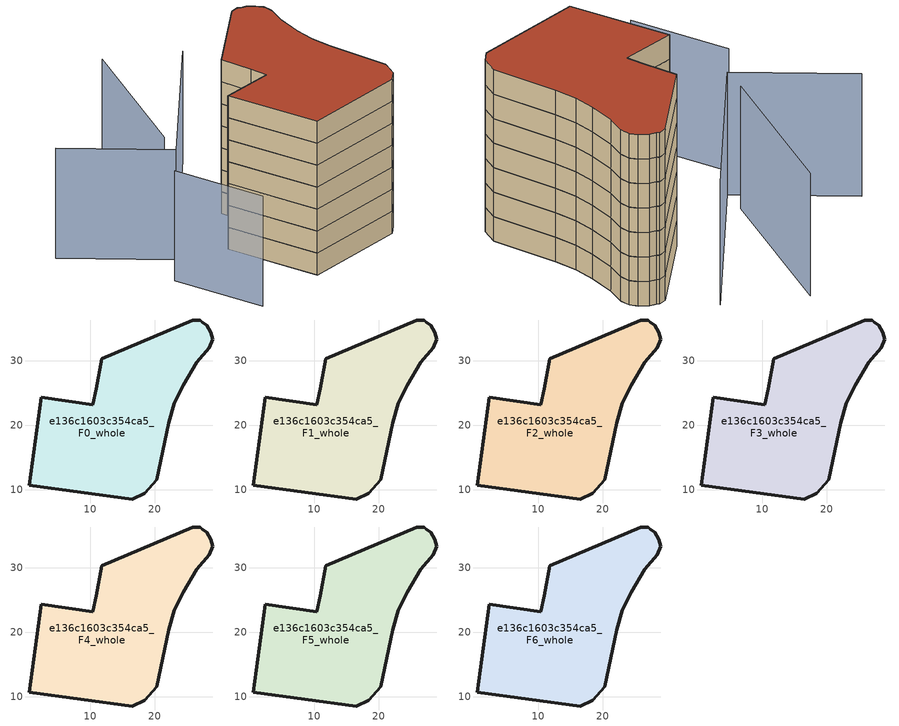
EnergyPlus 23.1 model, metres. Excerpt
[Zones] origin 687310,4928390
e136c1603c354ca5_F0_whole
 floor ground (EU_floor_Construction): 20.32,11.54 22.14,20.38 23.05,23.43 24.4,26.25 26.54,29.79 28.43,32.04 28.96,33.39 28.71,34.46 28.06,35.54 27.34,35.99 27.08,36.3 25.88,36.37 11.8,30.33 10.92,25.71 10.37,23.21 2.34,24.34 0.54,10.67 16.53,8.57 18.47,9.47 z0
 wall outside (EU_wall_Construction): 22.14,20.38 20.32,11.54 18.47,9.47 16.53,8.57 0.54,10.67 2.34,24.34 10.37,23.21 10.92,25.71 11.8,30.33 25.88,36.37 27.08,36.3 27.34,35.99 28.06,35.54 28.71,34.46 28.96,33.39 28.43,32.04 26.54,29.79 24.4,26.25 23.05,23.43 22.14,20.38 z0:3
e136c1603c354ca5_F1_whole
 floor to e136c1603c354ca5_F0_whole (EU_floor_Construction): 20.32,11.54 22.13,20.38 23.04,23.43 24.4,26.25 26.53,29.79 28.42,32.04 28.96,33.39 28.71,34.46 28.06,35.54 27.34,35.99 27.08,36.3 25.88,36.37 11.8,30.33 10.92,25.71 10.37,23.21 2.34,24.34 0.54,10.67 16.52,8.57 18.47,9.47 z3
 wall outside (EU_wall_Construction): 22.14,20.38 20.32,11.54 18.47,9.47 16.53,8.57 0.54,10.67 2.34,24.34 10.37,23.21 10.92,25.71 11.8,30.33 25.88,36.37 27.08,36.3 27.34,35.99 28.06,35.54 28.71,34.46 28.96,33.39 28.43,32.04 26.54,29.79 24.4,26.25 23.05,23.43 22.14,20.38 z3:6
e136c1603c354ca5_F2_whole
 floor to e136c1603c354ca5_F1_whole (EU_floor_Construction): 20.32,11.54 22.13,20.38 23.04,23.43 24.4,26.25 26.53,29.79 28.42,32.04 28.96,33.39 28.71,34.46 28.06,35.54 27.34,35.99 27.08,36.3 25.88,36.37 11.8,30.33 10.92,25.71 10.37,23.21 2.34,24.34 0.54,10.67 16.52,8.57 18.47,9.47 z6
 wall outside (EU_wall_Construction): 22.14,20.38 20.32,11.54 18.47,9.47 16.53,8.57 0.54,10.67 2.34,24.34 10.37,23.21 10.92,25.71 11.8,30.33 25.88,36.37 27.08,36.3 27.34,35.99 28.06,35.54 28.71,34.46 28.96,33.39 28.43,32.04 26.54,29.79 24.4,26.25 23.05,23.43 22.14,20.38 z6:9
e136c1603c354ca5_F3_whole
 floor to e136c1603c354ca5_F2_whole (EU_floor_Construction): 20.32,11.54 22.13,20.38 23.04,23.43 24.4,26.25 26.53,29.79 28.42,32.04 28.96,33.39 28.71,34.46 28.06,35.54 27.34,35.99 27.08,36.3 25.88,36.37 11.8,30.33 10.92,25.71 10.37,23.21 2.34,24.34 0.54,10.67 16.52,8.57 18.47,9.47 z9
 wall outside (EU_wall_Construction): 22.14,20.38 20.32,11.54 18.47,9.47 16.53,8.57 0.54,10.67 2.34,24.34 10.37,23.21 10.92,25.71 11.8,30.33 25.88,36.37 27.08,36.3 27.34,35.99 28.06,35.54 28.71,34.46 28.96,33.39 28.43,32.04 26.54,29.79 24.4,26.25 23.05,23.43 22.14,20.38 z9:12
e136c1603c354ca5_F4_whole
 floor to e136c1603c354ca5_F3_whole (EU_floor_Construction): 20.32,11.54 22.13,20.38 23.04,23.43 24.4,26.25 26.53,29.79 28.42,32.04 28.96,33.39 28.71,34.46 28.06,35.54 27.34,35.99 27.08,36.3 25.88,36.37 11.8,30.33 10.92,25.71 10.37,23.21 2.34,24.34 0.54,10.67 16.52,8.57 18.47,9.47 z12
 wall outside (EU_wall_Construction): 22.14,20.38 20.32,11.54 18.47,9.47 16.53,8.57 0.54,10.67 2.34,24.34 10.37,23.21 10.92,25.71 11.8,30.33 25.88,36.37 27.08,36.3 27.34,35.99 28.06,35.54 28.71,34.46 28.96,33.39 28.43,32.04 26.54,29.79 24.4,26.25 23.05,23.43 22.14,20.38 z12:15
e136c1603c354ca5_F5_whole
 floor to e136c1603c354ca5_F4_whole (EU_floor_Construction): 20.32,11.54 22.13,20.38 23.04,23.43 24.4,26.25 26.53,29.79 28.42,32.04 28.96,33.39 28.71,34.46 28.06,35.54 27.34,35.99 27.08,36.3 25.88,36.37 11.8,30.33 10.92,25.71 10.37,23.21 2.34,24.34 0.54,10.67 16.52,8.57 18.47,9.47 z15
 wall outside (EU_wall_Construction): 22.14,20.38 20.32,11.54 18.47,9.47 16.53,8.57 0.54,10.67 2.34,24.34 10.37,23.21 10.92,25.71 11.8,30.33 25.88,36.37 27.08,36.3 27.34,35.99 28.06,35.54 28.71,34.46 28.96,33.39 28.43,32.04 26.54,29.79 24.4,26.25 23.05,23.43 22.14,20.38 z15:18
e136c1603c354ca5_F6_whole
 floor to e136c1603c354ca5_F5_whole (EU_floor_Construction): 20.32,11.54 22.13,20.38 23.04,23.43 24.4,26.25 26.53,29.79 28.42,32.04 28.96,33.39 28.71,34.46 28.06,35.54 27.34,35.99 27.08,36.3 25.88,36.37 11.8,30.33 10.92,25.71 10.37,23.21 2.34,24.34 0.54,10.67 16.52,8.57 18.47,9.47 z18
 wall outside (EU_wall_Construction): 22.14,20.38 20.32,11.54 18.47,9.47 16.53,8.57 0.54,10.67 2.34,24.34 10.37,23.21 10.92,25.71 11.8,30.33 25.88,36.37 27.08,36.3 27.34,35.99 28.06,35.54 28.71,34.46 28.96,33.39 28.43,32.04 26.54,29.79 24.4,26.25 23.05,23.43 22.14,20.38 z18:21
 roof outside (EU_roof_Construction): 28.06,35.54 28.71,34.46 28.96,33.39 28.43,32.04 26.54,29.79 24.4,26.25 23.05,23.43 22.14,20.38 20.32,11.54 18.47,9.47 16.53,8.57 0.54,10.67 2.34,24.34 10.37,23.21 10.92,25.71 11.8,30.33 25.88,36.37 27.08,36.3 27.34,35.99 z21
shading: -9.39,25.58 -11.2,12.13 / 24.05,42.36 -3.51,28.57 / -3.51,28.57 -10.27,42.06 / 17.09,50.1 -0.71,31.75 z0:15
[Building]
EU S2 Campaign: North Axis=0; Terrain=City; Solar Distribution=FullExterior
[Site:Location]
Bologna: Latitude=44.5; Longitude=11.25; Time Zone=1; Elevation=37
[SizingPeriod:WeatherFileDays]
AnnualSizingPeriod: Begin Month=1; Begin Day of Month=1; End Month=12; End Day of Month=31; Day of Week for Start Day=Monday; Use Weather File Daylight Saving Period=No; Use Weather File Rain and Snow Indicators=No
[MATERIAL]
EU_InternalMass_Material: Roughness=MediumRough; Thickness=0.1; Conductivity=1; Density=1800; Specific Heat=900; Thermal Absorptance=0.9; Solar Absorptance=0.7; Visible Absorptance=0.7
[MATERIAL:NOMASS] Roughness=MediumRough; Thermal Absorptance=0.9; Solar Absorptance=0.7; Visible Absorptance=0.7
Name | Thermal Resistance
EU_wall_NoMass | 0.905828
EU_roof_NoMass | 0.37593
EU_floor_NoMass | 0.67114
[CONSTRUCTION]
EU_wall_Construction: EU_wall_NoMass
EU_roof_Construction: EU_roof_NoMass
EU_floor_Construction: EU_floor_NoMass
EU_InternalMass_Construction: EU_InternalMass_Material
[ZONE] Type=1; Multiplier=1; Ceiling Height=autocalculate; Volume=1293.03; Floor Area=autocalculate; Part of Total Floor Area=Yes
e136c1603c354ca5_F0_whole; e136c1603c354ca5_F1_whole; e136c1603c354ca5_F2_whole; e136c1603c354ca5_F3_whole; e136c1603c354ca5_F4_whole; e136c1603c354ca5_F5_whole; e136c1603c354ca5_F6_whole
[INTERNALMASS] Construction=EU_InternalMass_Construction; Surface Area=431.011
Name | Zone or ZoneList
e136c1603c354ca5_F0_whole_EU_InternalMass | e136c1603c354ca5_F0_whole
e136c1603c354ca5_F1_whole_EU_InternalMass | e136c1603c354ca5_F1_whole
e136c1603c354ca5_F2_whole_EU_InternalMass | e136c1603c354ca5_F2_whole
e136c1603c354ca5_F3_whole_EU_InternalMass | e136c1603c354ca5_F3_whole
e136c1603c354ca5_F4_whole_EU_InternalMass | e136c1603c354ca5_F4_whole
e136c1603c354ca5_F5_whole_EU_InternalMass | e136c1603c354ca5_F5_whole
e136c1603c354ca5_F6_whole_EU_InternalMass | e136c1603c354ca5_F6_whole
[OTHEREQUIPMENT] Fuel Type=Electricity; Design Level Calculation Method=Watts/Area; Power per Zone Floor Area=1; Fraction Latent=0; Fraction Radiant=0; Fraction Lost=0; Carbon Dioxide Generation Rate=0; EndUse Subcategory=EU_Step8_InternalGains
Name | Zone or ZoneList or Space or SpaceList | Schedule
EU_Step8_InternalGain_e136c1603c354ca5_F0_whole_f000 | e136c1603c354ca5_F0_whole | EU_Step8_GainSchedule_e136c1603c354ca5_F0_whole_f000
EU_Step8_InternalGain_e136c1603c354ca5_F1_whole_f000 | e136c1603c354ca5_F1_whole | EU_Step8_GainSchedule_e136c1603c354ca5_F1_whole_f000
EU_Step8_InternalGain_e136c1603c354ca5_F2_whole_f000 | e136c1603c354ca5_F2_whole | EU_Step8_GainSchedule_e136c1603c354ca5_F2_whole_f000
EU_Step8_InternalGain_e136c1603c354ca5_F3_whole_f000 | e136c1603c354ca5_F3_whole | EU_Step8_GainSchedule_e136c1603c354ca5_F3_whole_f000
EU_Step8_InternalGain_e136c1603c354ca5_F4_whole_f000 | e136c1603c354ca5_F4_whole | EU_Step8_GainSchedule_e136c1603c354ca5_F4_whole_f000
EU_Step8_InternalGain_e136c1603c354ca5_F5_whole_f000 | e136c1603c354ca5_F5_whole | EU_Step8_GainSchedule_e136c1603c354ca5_F5_whole_f000
EU_Step8_InternalGain_e136c1603c354ca5_F6_whole_f000 | e136c1603c354ca5_F6_whole | EU_Step8_GainSchedule_e136c1603c354ca5_F6_whole_f000
[ZONEVENTILATION:DESIGNFLOWRATE] Schedule=EU_AlwaysOn; Design Flow Rate Calculation Method=AirChanges/Hour; Air Changes per Hour=0.73129; Ventilation Type=Natural; Fan Pressure Rise=0; Fan Total Efficiency=1; Constant Term Coefficient=1; Temperature Term Coefficient=0; Velocity Term Coefficient=0; Velocity Squared Term Coefficient=0; Minimum Indoor Temperature=-100; Maximum Indoor Temperature=100; Delta Temperature=-100; Minimum Outdoor Temperature=-100; Maximum Outdoor Temperature=100; Maximum Wind Speed=40
Name | Zone or ZoneList or Space or SpaceList
EU_ConstantAir_e136c1603c354ca5_F0_whole | e136c1603c354ca5_F0_whole
EU_ConstantAir_e136c1603c354ca5_F1_whole | e136c1603c354ca5_F1_whole
EU_ConstantAir_e136c1603c354ca5_F2_whole | e136c1603c354ca5_F2_whole
EU_ConstantAir_e136c1603c354ca5_F3_whole | e136c1603c354ca5_F3_whole
EU_ConstantAir_e136c1603c354ca5_F4_whole | e136c1603c354ca5_F4_whole
EU_ConstantAir_e136c1603c354ca5_F5_whole | e136c1603c354ca5_F5_whole
EU_ConstantAir_e136c1603c354ca5_F6_whole | e136c1603c354ca5_F6_whole
[HVACTEMPLATE:THERMOSTAT] Constant Heating Setpoint=20; Constant Cooling Setpoint=50
EU_HeatOnly_e136c1603c354ca5_F0_whole; EU_HeatOnly_e136c1603c354ca5_F1_whole; EU_HeatOnly_e136c1603c354ca5_F2_whole; EU_HeatOnly_e136c1603c354ca5_F3_whole; EU_HeatOnly_e136c1603c354ca5_F4_whole; EU_HeatOnly_e136c1603c354ca5_F5_whole; EU_HeatOnly_e136c1603c354ca5_F6_whole
[HVACTEMPLATE:ZONE:IDEALLOADSAIRSYSTEM] System Availability Schedule=EU_AlwaysOn; Maximum Heating Supply Air Temperature=50; Minimum Cooling Supply Air Temperature=13; Maximum Heating Supply Air Humidity Ratio=0.0156; Minimum Cooling Supply Air Humidity Ratio=0.0077; Heating Limit=NoLimit; Cooling Limit=NoLimit; Heating Availability Schedule=EU_AlwaysOn; Cooling Availability Schedule=EU_CoolingOff; Dehumidification Control Type=ConstantSensibleHeatRatio; Cooling Sensible Heat Ratio=0.7; Dehumidification Setpoint=60; Humidification Control Type=None; Humidification Setpoint=30; Outdoor Air Method=None; Outdoor Air Flow Rate per Person=0.00944; Outdoor Air Flow Rate per Zone Floor Area=0; Outdoor Air Flow Rate per Zone=0; Demand Controlled Ventilation Type=None; Outdoor Air Economizer Type=NoEconomizer; Heat Recovery Type=None; Sensible Heat Recovery Effectiveness=0.7; Latent Heat Recovery Effectiveness=0.65
Name | Template Thermostat
e136c1603c354ca5_F0_whole | EU_HeatOnly_e136c1603c354ca5_F0_whole
e136c1603c354ca5_F1_whole | EU_HeatOnly_e136c1603c354ca5_F1_whole
e136c1603c354ca5_F2_whole | EU_HeatOnly_e136c1603c354ca5_F2_whole
e136c1603c354ca5_F3_whole | EU_HeatOnly_e136c1603c354ca5_F3_whole
e136c1603c354ca5_F4_whole | EU_HeatOnly_e136c1603c354ca5_F4_whole
e136c1603c354ca5_F5_whole | EU_HeatOnly_e136c1603c354ca5_F5_whole
e136c1603c354ca5_F6_whole | EU_HeatOnly_e136c1603c354ca5_F6_whole
[SIZING:ZONE] Zone Cooling Design Supply Air Temperature Input Method=SupplyAirTemperature; Zone Cooling Design Supply Air Temperature=13; Zone Heating Design Supply Air Temperature Input Method=SupplyAirTemperature; Zone Heating Design Supply Air Temperature=50; Zone Cooling Design Supply Air Humidity Ratio=0.008; Zone Heating Design Supply Air Humidity Ratio=0.008; Cooling Design Air Flow Method=DesignDay; Cooling Design Air Flow Rate=0; Cooling Minimum Air Flow per Zone Floor Area=0.000762; Cooling Minimum Air Flow=0; Cooling Minimum Air Flow Fraction=0.2; Heating Design Air Flow Method=DesignDay; Heating Design Air Flow Rate=0; Heating Maximum Air Flow per Zone Floor Area=0.002032; Heating Maximum Air Flow=0.141576; Heating Maximum Air Flow Fraction=0.3; Account for Dedicated Outdoor Air System=No; Dedicated Outdoor Air System Control Strategy=NeutralSupplyAir; Dedicated Outdoor Air Low Setpoint Temperature for Design=autosize; Dedicated Outdoor Air High Setpoint Temperature for Design=autosize; Zone Load Sizing Method=Sensible Load Only No Latent Load; Zone Latent Cooling Design Supply Air Humidity Ratio Input Method=HumidityRatioDifference; Zone Cooling Design Supply Air Humidity Ratio Difference=0.005; Zone Latent Heating Design Supply Air Humidity Ratio Input Method=HumidityRatioDifference; Zone Humidification Design Supply Air Humidity Ratio Difference=0.005
e136c1603c354ca5_F0_whole; e136c1603c354ca5_F1_whole; e136c1603c354ca5_F2_whole; e136c1603c354ca5_F3_whole; e136c1603c354ca5_F4_whole; e136c1603c354ca5_F5_whole; e136c1603c354ca5_F6_whole
[SCHEDULE:CONSTANT]
Name | Hourly Value
EU_AlwaysOn | 1
EU_CoolingOff | 0
[SCHEDULE:FILE] Column Number=1; Rows to Skip at Top=0; Number of Hours of Data=8760; Column Separator=Comma; Interpolate to Timestep=No; Minutes per Item=60; Adjust Schedule for Daylight Savings=Yes
Name | File
EU_Step8_GainSchedule_e136c1603c354ca5_F0_whole_f000 | ../../schedules/e136c1603c354ca5/e136c1603c354ca5_F0_whole_f000_gain.csv
EU_Step8_GainSchedule_e136c1603c354ca5_F1_whole_f000 | ../../schedules/e136c1603c354ca5/e136c1603c354ca5_F1_whole_f000_gain.csv
EU_Step8_GainSchedule_e136c1603c354ca5_F2_whole_f000 | ../../schedules/e136c1603c354ca5/e136c1603c354ca5_F2_whole_f000_gain.csv
EU_Step8_GainSchedule_e136c1603c354ca5_F3_whole_f000 | ../../schedules/e136c1603c354ca5/e136c1603c354ca5_F3_whole_f000_gain.csv
EU_Step8_GainSchedule_e136c1603c354ca5_F4_whole_f000 | ../../schedules/e136c1603c354ca5/e136c1603c354ca5_F4_whole_f000_gain.csv
EU_Step8_GainSchedule_e136c1603c354ca5_F5_whole_f000 | ../../schedules/e136c1603c354ca5/e136c1603c354ca5_F5_whole_f000_gain.csv
EU_Step8_GainSchedule_e136c1603c354ca5_F6_whole_f000 | ../../schedules/e136c1603c354ca5/e136c1603c354ca5_F6_whole_f000_gain.csv
